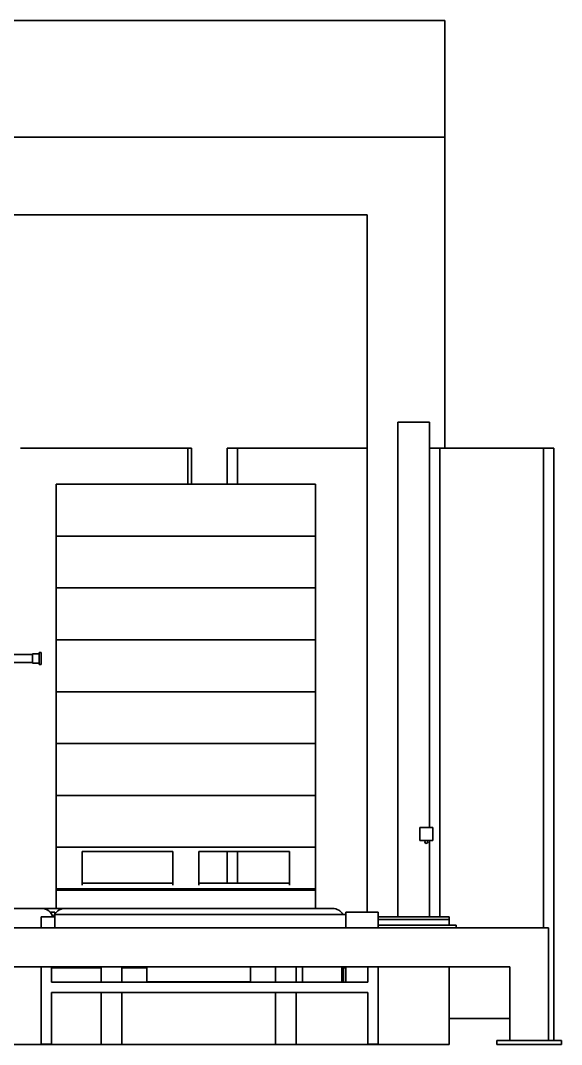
# Model space of a CAD drawing. Header units: millimetres. Extents: x 0 to 84100, y 0 to 59400.
# Drawn here: x 76803 to 78891, y 46514 to 50464 of the extents above; entities that cross this region are included whole.
import ezdxf

# ---------------------------------------------------------------- set-up
doc = ezdxf.new("R2010")
doc.units = ezdxf.units.MM
doc.header["$LTSCALE"] = 100
doc.layers.add('Visible (ISO)', color=7, linetype='Continuous', lineweight=35)

msp = doc.modelspace()

# ---------------------------------------------------------------- linework, layer by layer
at = {"layer": 'Visible (ISO)'}
for p, q in [((78441.26, 50463.57), (71616.26, 50463.57)), ((78441.26, 50013.57), (78441.26, 50463.57)), ((78441.26, 50013.57), (69241.26, 50013.57)), ((78441.26, 48813.57), (78441.26, 50013.57)), ((76558.08, 49713.57), (78141.26, 49713.57)), ((78141.26, 47023.57), (78141.26, 49713.57)), ((78381.26, 48913.57), (78259.26, 48913.57)), ((78259.26, 47005.57), (78259.26, 48913.57)), ((78381.26, 47351.17), (78381.26, 48913.57)), ((76803.26, 48813.57), (77448.8, 48813.57)), ((77448.8, 48813.57), (77463.8, 48813.57)), ((77448.8, 48674.63), (77448.8, 48813.57)), ((77463.8, 48674.63), (77463.8, 48813.57)), ((77601.26, 48674.63), (77601.26, 48813.57)), ((77641.26, 48813.57), (77601.26, 48813.57)), ((77641.26, 48674.63), (77641.26, 48813.57)), ((78141.26, 48813.57), (77641.26, 48813.57)), ((78421.26, 48813.57), (78381.26, 48813.57)), ((78821.26, 48813.57), (78421.26, 48813.57)), ((78421.26, 47005.57), (78421.26, 48813.57)), ((78861.26, 48813.57), (78821.26, 48813.57)), ((78821.26, 46963.57), (78821.26, 48813.57)), ((78861.26, 46528.57), (78861.26, 48813.57)), ((77941.26, 48674.63), (76941.26, 48674.63)), ((76941.26, 48474.63), (76941.26, 48674.63)), ((77941.26, 48474.63), (77941.26, 48674.63)), ((77941.26, 48474.63), (76941.26, 48474.63)), ((77941.26, 48474.62), (76941.26, 48474.62)), ((76941.26, 48274.62), (76941.26, 48474.62)), ((77448.8, 48474.62), (77448.8, 48474.63)), ((77463.8, 48474.62), (77463.8, 48474.63)), ((77601.26, 48474.62), (77601.26, 48474.63)), ((77641.26, 48474.62), (77641.26, 48474.63)), ((77941.26, 48274.62), (77941.26, 48474.62)), ((77941.26, 48274.62), (76941.26, 48274.62)), ((77941.26, 48274.61), (76941.26, 48274.61)), ((76941.26, 48074.61), (76941.26, 48274.61)), ((77448.8, 48274.61), (77448.8, 48274.62)), ((77463.8, 48274.61), (77463.8, 48274.62)), ((77601.26, 48274.61), (77601.26, 48274.62)), ((77641.26, 48274.61), (77641.26, 48274.62)), ((77941.26, 48074.61), (77941.26, 48274.61)), ((77941.26, 48074.61), (76941.26, 48074.61)), ((77941.26, 48074.6), (76941.26, 48074.6)), ((76941.26, 47874.6), (76941.26, 48074.6)), ((77448.8, 48074.6), (77448.8, 48074.61)), ((77463.8, 48074.6), (77463.8, 48074.61)), ((77601.26, 48074.6), (77601.26, 48074.61)), ((77641.26, 48074.6), (77641.26, 48074.61)), ((77941.26, 47874.6), (77941.26, 48074.6)), ((76630.53, 48017.67), (76850.24, 48017.67)), ((76850.24, 48020.21), (76850.24, 47984.65)), ((76850.24, 48020.21), (76875.64, 48020.21)), ((76875.64, 48025.29), (76875.64, 47979.57)), ((76875.64, 48025.29), (76883.26, 48025.29)), ((76883.26, 48025.29), (76883.26, 47979.57)), ((76630.53, 47987.19), (76850.24, 47987.19)), ((76850.24, 47984.65), (76875.64, 47984.65)), ((76875.64, 47979.57), (76883.26, 47979.57)), ((77941.26, 47874.6), (76941.26, 47874.6)), ((77941.26, 47874.59), (76941.26, 47874.59)), ((76941.26, 47674.59), (76941.26, 47874.59)), ((77448.8, 47874.59), (77448.8, 47874.6)), ((77463.8, 47874.59), (77463.8, 47874.6)), ((77601.26, 47874.59), (77601.26, 47874.6)), ((77641.26, 47874.59), (77641.26, 47874.6)), ((77941.26, 47674.59), (77941.26, 47874.59)), ((77941.26, 47674.59), (76941.26, 47674.59)), ((77941.26, 47674.58), (76941.26, 47674.58)), ((76941.26, 47474.58), (76941.26, 47674.58)), ((77448.8, 47674.58), (77448.8, 47674.59)), ((77463.8, 47674.58), (77463.8, 47674.59)), ((77601.26, 47674.58), (77601.26, 47674.59)), ((77641.26, 47674.58), (77641.26, 47674.59)), ((77941.26, 47474.58), (77941.26, 47674.58)), ((77941.26, 47474.58), (76941.26, 47474.58)), ((77941.26, 47474.57), (76941.26, 47474.57)), ((76941.26, 47274.57), (76941.26, 47474.57)), ((77448.8, 47474.57), (77448.8, 47474.58)), ((77463.8, 47474.57), (77463.8, 47474.58)), ((77601.26, 47474.57), (77601.26, 47474.58)), ((77641.26, 47474.57), (77641.26, 47474.58)), ((77941.26, 47274.57), (77941.26, 47474.57)), ((78344.26, 47351.17), (78344.26, 47301.17)), ((78394.26, 47351.17), (78344.26, 47351.17)), ((78394.26, 47301.17), (78394.26, 47351.17)), ((78344.26, 47301.17), (78369.26, 47301.17)), ((78369.26, 47301.17), (78394.26, 47301.17)), ((78381.26, 47005.57), (78381.26, 47301.17)), ((76941.26, 47113.57), (76941.26, 47274.57)), ((77941.26, 47274.57), (76941.26, 47274.57)), ((77041.26, 47257.57), (77391.26, 47257.57)), ((77041.26, 47128.57), (77041.26, 47257.57)), ((77391.26, 47257.57), (77391.26, 47128.57)), ((77491.26, 47257.57), (77841.26, 47257.57)), ((77491.26, 47128.57), (77491.26, 47257.57)), ((77601.26, 47135.57), (77601.26, 47257.57)), ((77641.26, 47135.57), (77641.26, 47257.57)), ((77841.26, 47257.57), (77841.26, 47128.57)), ((77941.26, 47274.57), (77941.26, 47113.57)), ((77391.26, 47135.57), (77041.26, 47135.57)), ((77841.26, 47135.57), (77491.26, 47135.57)), ((77941.26, 47113.57), (76941.26, 47113.57)), ((76941.26, 47109.57), (76941.26, 47113.57)), ((76941.26, 47038.57), (76941.26, 47109.57)), ((76941.26, 47109.57), (77941.26, 47109.57)), ((77941.26, 47109.57), (77941.26, 47113.57)), ((77941.26, 47109.57), (77941.26, 47038.57)), ((73537.26, 47038.57), (76885.26, 47038.57)), ((76883.26, 47005.57), (76883.26, 46963.57)), ((76883.26, 47005.57), (76935.26, 47005.57)), ((76885.26, 47038.57), (76974.26, 47038.57)), ((76935.26, 47023.57), (76918.57, 47023.57)), ((76935.26, 47015.5), (76935.26, 47023.57)), ((76935.26, 47014.57), (76935.26, 47005.57)), ((78058.26, 47014.57), (76935.26, 47014.57)), ((76935.26, 47005.57), (76935.26, 46963.57)), ((76974.26, 47038.57), (78008.26, 47038.57)), ((78183.26, 47023.57), (78058.26, 47023.57)), ((78058.26, 47023.57), (78058.26, 46963.57)), ((78183.26, 47023.57), (78183.26, 46963.57)), ((78183.26, 47005.57), (78457.76, 47005.57)), ((78457.76, 47005.57), (78457.76, 46995.57)), ((78457.76, 46995.57), (78183.26, 46995.57)), ((78457.76, 46995.57), (78183.26, 46995.57)), ((78183.26, 46973.57), (78484.26, 46973.57)), ((78457.76, 46995.57), (78457.76, 46973.57)), ((78484.26, 46963.57), (78484.26, 46973.57)), ((78841.26, 46963.57), (68841.26, 46963.57)), ((78841.26, 46963.57), (78841.26, 46528.57)), ((68991.26, 46813.57), (78691.26, 46813.57)), ((76883.26, 46514.57), (76883.26, 46813.57)), ((76923.26, 46813.57), (76923.26, 46754.57)), ((76923.26, 46809.57), (77114.76, 46809.57)), ((77114.76, 46813.57), (77114.76, 46754.57)), ((77194.76, 46754.57), (77194.76, 46813.57)), ((77194.76, 46809.57), (77291.26, 46809.57)), ((77291.26, 46755.57), (77291.26, 46813.57)), ((77691.26, 46813.57), (77691.26, 46755.57)), ((77787.76, 46813.57), (77787.76, 46754.57)), ((77867.76, 46754.57), (77867.76, 46813.57)), ((77891.26, 46757.72), (77891.26, 46813.57)), ((78043.26, 46813.57), (78043.26, 46754.57)), ((78043.26, 46809.57), (78058.26, 46809.57)), ((78049.76, 46809.57), (78049.76, 46754.57)), ((78058.26, 46813.57), (78058.26, 46754.57)), ((78143.26, 46754.57), (78143.26, 46813.57)), ((78183.26, 46813.57), (78183.26, 46514.57)), ((78457.76, 46813.57), (78457.76, 46513.57)), ((78691.26, 46813.57), (78691.26, 46528.57)), ((76923.26, 46754.57), (78143.26, 46754.57)), ((77691.26, 46755.57), (77291.26, 46755.57)), ((77572.26, 46754.57), (77572.26, 46755.57)), ((77891.26, 46754.57), (77891.26, 46757.72)), ((78143.26, 46714.57), (76923.26, 46714.57)), ((76923.26, 46714.57), (76923.26, 46514.57)), ((77114.76, 46714.57), (77114.76, 46513.57)), ((77194.76, 46513.57), (77194.76, 46714.57)), ((77787.76, 46714.57), (77787.76, 46513.57)), ((77867.76, 46513.57), (77867.76, 46714.57)), ((78143.26, 46514.57), (78143.26, 46714.57)), ((78457.76, 46613.57), (78691.26, 46613.57)), ((76744.76, 46513.57), (77114.76, 46513.57)), ((76923.26, 46514.57), (76883.26, 46514.57)), ((77194.76, 46513.57), (77114.76, 46513.57)), ((77194.76, 46513.57), (77787.76, 46513.57)), ((77787.76, 46513.57), (77867.76, 46513.57)), ((77867.76, 46513.57), (78457.76, 46513.57)), ((78183.26, 46514.57), (78143.26, 46514.57)), ((78891.26, 46528.57), (78641.26, 46528.57)), ((78641.26, 46513.57), (78641.26, 46528.57)), ((78641.26, 46513.57), (78891.26, 46513.57)), ((78891.26, 46513.57), (78891.26, 46528.57))]:
    msp.add_line(p, q, dxfattribs=at)
msp.add_circle((78369.26, 47295.17), 6, dxfattribs=at)
for centre, start, end in [((76885.26, 46994.07), 14.97674, 90), ((76974.26, 46994.07), 90, 165.02326), ((78008.26, 46994.07), 27.43062, 90)]:
    msp.add_arc(centre, 44.5, start, end, dxfattribs=at)

doc.saveas('drawing.dxf')
